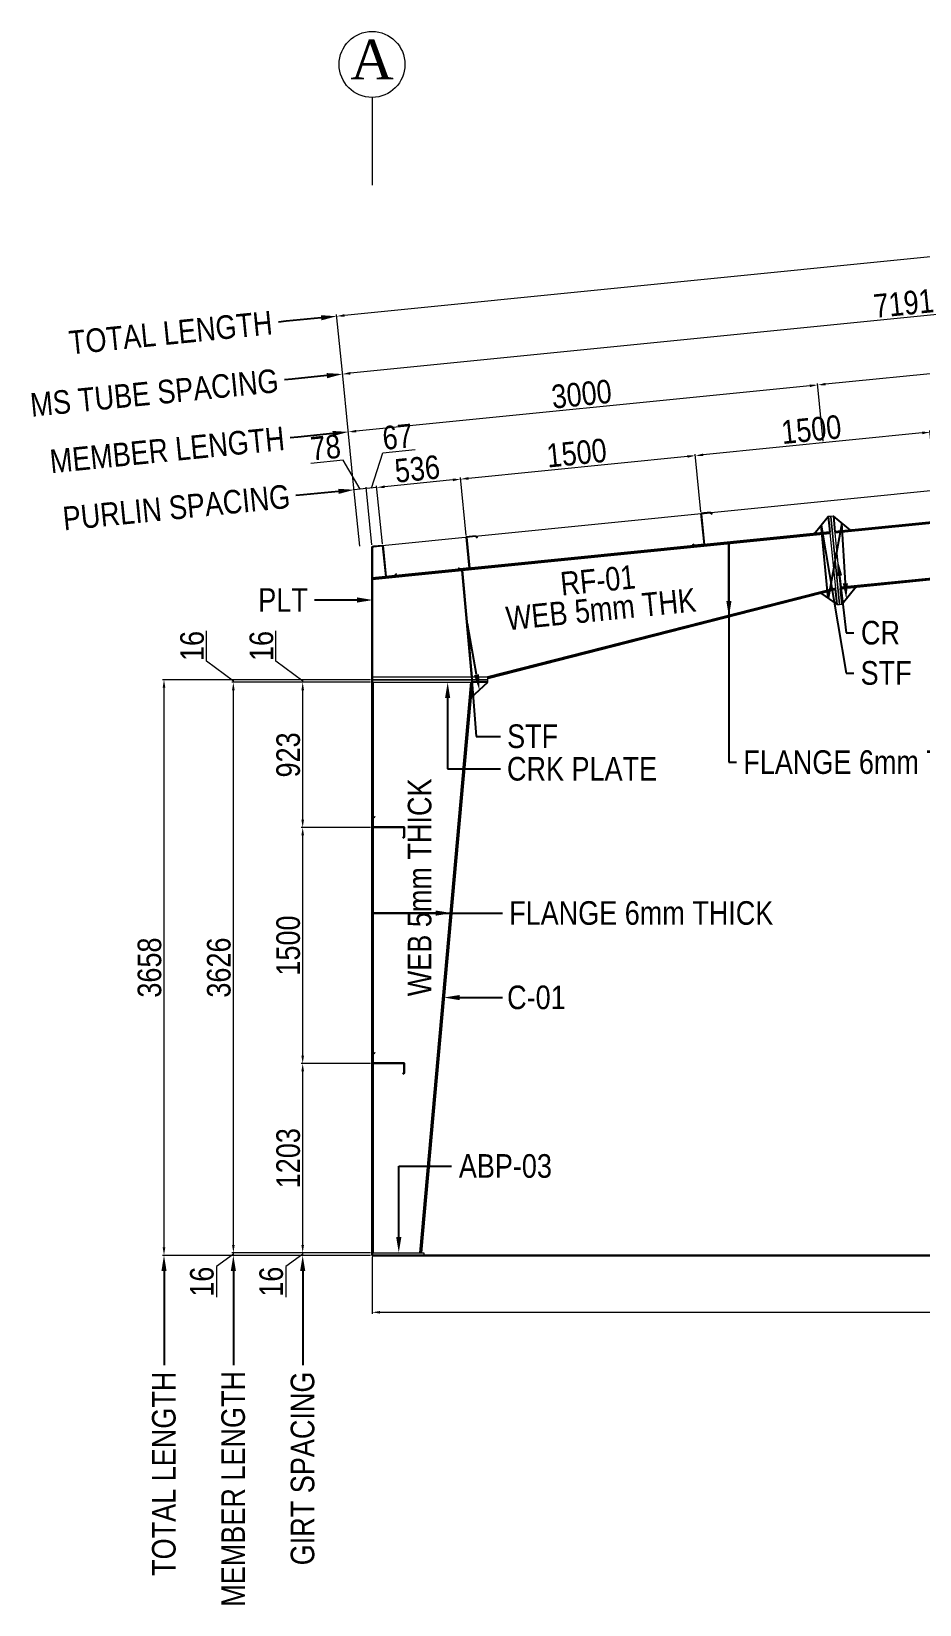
# Model space of a CAD drawing. Header units: millimetres. Extents: x 0 to 2669304, y -3314102 to 0.
# Drawn here: x 2306153 to 2311801, y -3163665 to -3153667 of the extents above; entities that cross this region are included whole.
import ezdxf
from ezdxf import colors
from ezdxf.entities.mleader import LeaderData, LeaderLine
from ezdxf.math import Vec2, Vec3

# ---------------------------------------------------------------- set-up
doc = ezdxf.new("R2010")
doc.units = ezdxf.units.MM
doc.header["$LTSCALE"] = 0.4
doc.header["$MEASUREMENT"] = 0
doc.header["$PDMODE"] = 34
doc.linetypes.add('CENTER', pattern=[2, 1.25, -0.25, 0.25, -0.25])
for name, color, linetype, lineweight in [('Base Plate', 114, 'Continuous', 20), ('CR Plate', 41, 'Continuous', 20), ('CRK Plate', 54, 'Continuous', 20), ('Dim1', 147, 'Continuous', 20), ('Grid', 202, 'CENTER', 18), ('Outer Line', 1, 'Continuous', 30), ('PLT', 34, 'Continuous', 15), ('Roof Sheet1', 253, 'Continuous', 0), ('Steel', 1, 'Continuous', 30)]:
    doc.layers.add(name, color=color, linetype=linetype, lineweight=lineweight)
for name, color, linetype in [('Purlan', 46, 'Continuous'), ('stifners', 94, 'Continuous'), ('Thin', 6, 'Continuous')]:
    doc.layers.add(name, color=color, linetype=linetype)
doc.styles.add('style2', font='ARIALN.TTF')
doc.dimstyles.new('H.M.A', dxfattribs={"dimtxt": 37.0005, "dimasz": 20, "dimexe": 8, "dimexo": 10, "dimgap": 5, "dimtad": 3, "dimdec": 0, "dimrnd": 1, "dimzin": 0, "dimdsep": 46, "dimtxsty": 'style2', "dimcen": 0.09, "dimclrd": 152, "dimclre": 152, "dimclrt": 1, "dimadec": 0, "dimazin": 0, "dimtfac": 1, "dimtdec": 0, "dimtix": 1, "dimtmove": 1, "dimatfit": 3, "dimfxl": 0, "dimtolj": 1, "dimtzin": 0, "dimlwd": 5, "dimlwe": 5, "dimarcsym": 0})

# ---------------------------------------------------------------- blocks, each defined once
blk = doc.blocks.new('A$C252068E4')
at = {"layer": 'Purlan'}
h = blk.add_hatch(color=256, dxfattribs=at)
h.dxf.hatch_style = 1
h.paths.add_polyline_path([(69.9, 200), (9.9, 200), (0, 190.1), (1.1, 189), (10.5, 198.5), (68.4, 198.5), (68.4, 0), (128.4, 0), (138.3, 9.9), (137.2, 11), (127.8, 1.5), (69.9, 1.5)])
for p, q in [((9.9, 200), (0, 190.1)), ((9.9, 200), (69.9, 200)), ((69.9, 200), (69.9, 1.5)), ((1.1, 189), (0, 190.1)), ((10.5, 198.5), (1.1, 189)), ((10.5, 198.5), (68.4, 198.5)), ((68.4, 198.5), (68.4, 0)), ((69.9, 1.5), (127.8, 1.5)), ((127.8, 1.5), (137.2, 11)), ((128.4, 0), (138.3, 9.9)), ((138.3, 9.9), (137.2, 11)), ((68.4, 0), (128.4, 0))]:
    blk.add_line(p, q, dxfattribs=at)
blk = doc.blocks.new('*D580')
at = {"layer": 'Defpoints', "color": 0}
for p in [(2310374.8, -3156362.8), (2311904.1, -3156581.3), (2310411.5, -3156730.6)]:
    blk.add_point(p, dxfattribs=at)
at = {"layer": 'Dim1', "color": 152, "lineweight": 5}
for p, q in [((2311817.6, -3156218.5), (2310424.5, -3156357.8)), ((2311903.1, -3156571.3), (2311866.3, -3156203.6)), ((2310410.6, -3156720.6), (2310373.8, -3156352.9))]:
    blk.add_line(p, q, dxfattribs=at)
at = {"layer": 'Dim1', "color": 152}
for points in [[(2311816.8, -3156210.2), (2311818.4, -3156226.8), (2311867.3, -3156213.6)], [(2310423.7, -3156349.5), (2310425.4, -3156366.1), (2310374.8, -3156362.8)]]:
    blk.add_solid(points, dxfattribs=at)
at = {"layer": 'Dim1', "color": 1, "insert": (2311111.9, -3156197.1), "char_height": 150, "attachment_point": 5, "rotation": 5.71037, "style": 'style2'}
blk.add_mtext('\\A1;1500', dxfattribs=at)
blk = doc.blocks.new('*D581')
at = {"layer": 'Defpoints', "color": 0}
for p in [(2308882.2, -3156512.1), (2310411.5, -3156730.6), (2308919, -3156879.8)]:
    blk.add_point(p, dxfattribs=at)
at = {"layer": 'Dim1', "color": 152, "lineweight": 5}
for p, q in [((2310325, -3156367.8), (2308932, -3156507.1)), ((2310410.6, -3156720.6), (2310373.8, -3156352.9)), ((2308918, -3156869.9), (2308881.2, -3156502.1))]:
    blk.add_line(p, q, dxfattribs=at)
at = {"layer": 'Dim1', "color": 152}
for points in [[(2310324.2, -3156359.5), (2310325.9, -3156376.1), (2310374.8, -3156362.8)], [(2308931.1, -3156498.8), (2308932.8, -3156515.4), (2308882.2, -3156512.1)]]:
    blk.add_solid(points, dxfattribs=at)
at = {"layer": 'Dim1', "color": 1, "insert": (2309619.4, -3156346.3), "char_height": 150, "attachment_point": 5, "rotation": 5.71037, "style": 'style2'}
blk.add_mtext('\\A1;1500', dxfattribs=at)
blk = doc.blocks.new('*D582')
at = {"layer": 'Defpoints', "color": 0}
for p in [(2308349, -3156565.4), (2308385.8, -3156933.1), (2308919, -3156879.8)]:
    blk.add_point(p, dxfattribs=at)
at = {"layer": 'Dim1', "color": 152, "lineweight": 5}
for p, q in [((2308384.8, -3156923.2), (2308348, -3156555.4)), ((2308832.5, -3156517), (2308398.7, -3156560.4)), ((2308918, -3156869.9), (2308881.2, -3156502.1))]:
    blk.add_line(p, q, dxfattribs=at)
at = {"layer": 'Dim1', "color": 152}
for points in [[(2308397.9, -3156552.1), (2308399.6, -3156568.7), (2308349, -3156565.4)], [(2308831.6, -3156508.7), (2308833.3, -3156525.3), (2308882.2, -3156512.1)]]:
    blk.add_solid(points, dxfattribs=at)
at = {"layer": 'Dim1', "color": 1, "insert": (2308606.5, -3156447.6), "char_height": 150, "attachment_point": 5, "rotation": 5.71037, "style": 'style2'}
blk.add_mtext('\\A1;536', dxfattribs=at)
blk = doc.blocks.new('*D583')
at = {"layer": 'Defpoints', "color": 0}
for p in [(2308281.9, -3156572.1), (2308318.7, -3156939.8), (2308385.8, -3156933.1)]:
    blk.add_point(p, dxfattribs=at)
at = {"layer": 'Dim1', "color": 152, "lineweight": 5}
for p, q in [((2308315.4, -3156568.7), (2308387, -3156345.1)), ((2308387, -3156345.1), (2308592.8, -3156324.5)), ((2308317.7, -3156929.9), (2308280.9, -3156562.1)), ((2308349, -3156565.4), (2308281.9, -3156572.1)), ((2308349, -3156565.4), (2308281.9, -3156572.1)), ((2308384.8, -3156923.2), (2308348, -3156555.4))]:
    blk.add_line(p, q, dxfattribs=at)
at = {"layer": 'Dim1', "color": 1, "insert": (2308480.8, -3156243.7), "char_height": 150, "attachment_point": 5, "rotation": 5.71037, "style": 'style2'}
blk.add_mtext('\\A1;67', dxfattribs=at)
blk = doc.blocks.new('*D584')
at = {"layer": 'Defpoints', "color": 0}
for p in [(2308204.5, -3156579.8), (2308241.3, -3156947.6), (2308318.7, -3156939.8)]:
    blk.add_point(p, dxfattribs=at)
at = {"layer": 'Dim1', "color": 152, "lineweight": 5}
for p, q in [((2308134.4, -3156392.3), (2307929.9, -3156412.8)), ((2308243.2, -3156576), (2308134.4, -3156392.3)), ((2308317.7, -3156929.9), (2308280.9, -3156562.1)), ((2308240.3, -3156937.6), (2308203.5, -3156569.9)), ((2308281.9, -3156572.1), (2308204.5, -3156579.8)), ((2308281.9, -3156572.1), (2308204.5, -3156579.8))]:
    blk.add_line(p, q, dxfattribs=at)
at = {"layer": 'Dim1', "color": 1, "insert": (2308023.1, -3156311.4), "char_height": 150, "attachment_point": 5, "rotation": 5.71037, "style": 'style2'}
blk.add_mtext('\\A1;78', dxfattribs=at)
blk = doc.blocks.new('*D585')
at = {"layer": 'Defpoints', "color": 0}
for p in [(2316643.5, -3155736), (2311152.9, -3155913.6), (2311189.6, -3156281.3)]:
    blk.add_point(p, dxfattribs=at)
at = {"layer": 'Dim1', "color": 152, "lineweight": 5}
for p, q in [((2316642.5, -3155726), (2316605.7, -3155358.3)), ((2316557, -3155373.2), (2311202.6, -3155908.6)), ((2311188.6, -3156271.4), (2311151.9, -3155903.6))]:
    blk.add_line(p, q, dxfattribs=at)
at = {"layer": 'Dim1', "color": 152}
for points in [[(2316556.2, -3155364.9), (2316557.8, -3155381.5), (2316606.7, -3155368.2)], [(2311201.8, -3155900.3), (2311203.5, -3155916.9), (2311152.9, -3155913.6)]]:
    blk.add_solid(points, dxfattribs=at)
at = {"layer": 'Dim1', "color": 1, "insert": (2313870.7, -3155549.8), "char_height": 150, "attachment_point": 5, "rotation": 5.71037, "style": 'style2'}
blk.add_mtext('\\A1;5481', dxfattribs=at)
blk = doc.blocks.new('*D586')
at = {"layer": 'Defpoints', "color": 0}
for p in [(2308167.8, -3156212.1), (2311189.6, -3156281.3), (2308204.5, -3156579.8)]:
    blk.add_point(p, dxfattribs=at)
at = {"layer": 'Dim1', "color": 152, "lineweight": 5}
for p, q in [((2311103.1, -3155918.6), (2308217.5, -3156207.1)), ((2311188.6, -3156271.4), (2311151.9, -3155903.6)), ((2308203.5, -3156569.9), (2308166.8, -3156202.1))]:
    blk.add_line(p, q, dxfattribs=at)
at = {"layer": 'Dim1', "color": 152}
for points in [[(2311102.3, -3155910.3), (2311103.9, -3155926.9), (2311152.9, -3155913.6)], [(2308216.7, -3156198.8), (2308218.3, -3156215.4), (2308167.8, -3156212.1)]]:
    blk.add_solid(points, dxfattribs=at)
at = {"layer": 'Dim1', "color": 1, "insert": (2309651.2, -3155971.7), "char_height": 150, "attachment_point": 5, "rotation": 5.71037, "style": 'style2'}
blk.add_mtext('\\A1;3000', dxfattribs=at)
blk = doc.blocks.new('*D588')
at = {"layer": 'Defpoints', "color": 0}
for p in [(2308318.7, -3161445.4), (2325082.7, -3161445.4), (2325082.7, -3161807.4)]:
    blk.add_point(p, dxfattribs=at)
at = {"layer": 'Dim1', "color": 152, "lineweight": 5}
for p, q in [((2308318.7, -3161455.4), (2308318.7, -3161817.4)), ((2325082.7, -3161455.4), (2325082.7, -3161817.4)), ((2308368.7, -3161807.4), (2325032.7, -3161807.4))]:
    blk.add_line(p, q, dxfattribs=at)
at = {"layer": 'Dim1', "color": 152}
for points in [[(2308368.7, -3161799.1), (2308368.7, -3161815.7), (2308318.7, -3161807.4)], [(2325032.7, -3161799.1), (2325032.7, -3161815.7), (2325082.7, -3161807.4)]]:
    blk.add_solid(points, dxfattribs=at)
at = {"layer": 'Dim1', "color": 1, "insert": (2316700.7, -3161714.8), "char_height": 150, "attachment_point": 5, "style": 'style2'}
blk.add_mtext('\\A1;WIDTH : 16764 O/O OF STEEL LINE', dxfattribs=at)
blk = doc.blocks.new('*D589')
at = {"layer": 'Defpoints', "color": 0}
for p in [(2307877.6, -3161429.4), (2308318.7, -3161429.4), (2308318.7, -3161445.4)]:
    blk.add_point(p, dxfattribs=at)
at = {"layer": 'Dim1', "color": 152, "lineweight": 5}
for p, q in [((2307877.6, -3161437.4), (2307769.8, -3161515.8)), ((2308308.7, -3161429.4), (2307867.6, -3161429.4)), ((2308308.7, -3161445.4), (2307867.6, -3161445.4)), ((2307877.6, -3161445.4), (2307877.6, -3161429.4)), ((2307877.6, -3161445.4), (2307877.6, -3161429.4)), ((2307769.8, -3161515.8), (2307769.8, -3161710.3))]:
    blk.add_line(p, q, dxfattribs=at)
at = {"layer": 'Dim1', "color": 1, "insert": (2307678.2, -3161613), "char_height": 150, "attachment_point": 5, "rotation": 90, "style": 'style2'}
blk.add_mtext('\\A1;16', dxfattribs=at)
blk = doc.blocks.new('*D590')
at = {"layer": 'Defpoints', "color": 0}
for p in [(2307877.6, -3160226.4), (2308318.7, -3160226.4), (2308318.7, -3161429.4)]:
    blk.add_point(p, dxfattribs=at)
at = {"layer": 'Dim1', "color": 152, "lineweight": 5}
for p, q in [((2308308.7, -3160226.4), (2307867.6, -3160226.4)), ((2307877.6, -3161379.4), (2307877.6, -3160276.4)), ((2308308.7, -3161429.4), (2307867.6, -3161429.4))]:
    blk.add_line(p, q, dxfattribs=at)
at = {"layer": 'Dim1', "color": 152}
for points in [[(2307869.3, -3160276.4), (2307886, -3160276.4), (2307877.6, -3160226.4)], [(2307869.3, -3161379.4), (2307886, -3161379.4), (2307877.6, -3161429.4)]]:
    blk.add_solid(points, dxfattribs=at)
at = {"layer": 'Dim1', "color": 1, "insert": (2307786.1, -3160827.9), "char_height": 150, "attachment_point": 5, "rotation": 90, "style": 'style2'}
blk.add_mtext('\\A1;1203', dxfattribs=at)
blk = doc.blocks.new('*D591')
at = {"layer": 'Defpoints', "color": 0}
for p in [(2307877.6, -3158726.4), (2308318.7, -3158726.4), (2308318.7, -3160226.4)]:
    blk.add_point(p, dxfattribs=at)
at = {"layer": 'Dim1', "color": 152, "lineweight": 5}
for p, q in [((2308308.7, -3158726.4), (2307867.6, -3158726.4)), ((2307877.6, -3160176.4), (2307877.6, -3158776.4)), ((2308308.7, -3160226.4), (2307867.6, -3160226.4))]:
    blk.add_line(p, q, dxfattribs=at)
at = {"layer": 'Dim1', "color": 152}
for points in [[(2307869.3, -3158776.4), (2307886, -3158776.4), (2307877.6, -3158726.4)], [(2307869.3, -3160176.4), (2307886, -3160176.4), (2307877.6, -3160226.4)]]:
    blk.add_solid(points, dxfattribs=at)
at = {"layer": 'Dim1', "color": 1, "insert": (2307786.1, -3159476.4), "char_height": 150, "attachment_point": 5, "rotation": 90, "style": 'style2'}
blk.add_mtext('\\A1;1500', dxfattribs=at)
blk = doc.blocks.new('*D592')
at = {"layer": 'Defpoints', "color": 0}
for p in [(2307877.6, -3157803.4), (2308318.7, -3157803.4), (2308318.7, -3158726.4)]:
    blk.add_point(p, dxfattribs=at)
at = {"layer": 'Dim1', "color": 152, "lineweight": 5}
for p, q in [((2308308.7, -3157803.4), (2307867.6, -3157803.4)), ((2307877.6, -3158676.4), (2307877.6, -3157853.4)), ((2308308.7, -3158726.4), (2307867.6, -3158726.4))]:
    blk.add_line(p, q, dxfattribs=at)
at = {"layer": 'Dim1', "color": 152}
for points in [[(2307869.3, -3157853.4), (2307886, -3157853.4), (2307877.6, -3157803.4)], [(2307869.3, -3158676.4), (2307886, -3158676.4), (2307877.6, -3158726.4)]]:
    blk.add_solid(points, dxfattribs=at)
at = {"layer": 'Dim1', "color": 1, "insert": (2307786.1, -3158264.9), "char_height": 150, "attachment_point": 5, "rotation": 90, "style": 'style2'}
blk.add_mtext('\\A1;923', dxfattribs=at)
blk = doc.blocks.new('*D593')
at = {"layer": 'Defpoints', "color": 0}
for p in [(2307877.6, -3157787.4), (2308318.7, -3157787.4), (2308318.7, -3157803.4)]:
    blk.add_point(p, dxfattribs=at)
at = {"layer": 'Dim1', "color": 152, "lineweight": 5}
for p, q in [((2307707.5, -3157669.7), (2307707.5, -3157475.2)), ((2307877.6, -3157795.4), (2307707.5, -3157669.7)), ((2308308.7, -3157787.4), (2307867.6, -3157787.4)), ((2308308.7, -3157803.4), (2307867.6, -3157803.4)), ((2307877.6, -3157803.4), (2307877.6, -3157787.4)), ((2307877.6, -3157803.4), (2307877.6, -3157787.4))]:
    blk.add_line(p, q, dxfattribs=at)
at = {"layer": 'Dim1', "color": 1, "insert": (2307615.9, -3157572.4), "char_height": 150, "attachment_point": 5, "rotation": 90, "style": 'style2'}
blk.add_mtext('\\A1;16', dxfattribs=at)
blk = doc.blocks.new('*D594')
at = {"layer": 'Defpoints', "color": 0}
for p in [(2307436.6, -3157803.4), (2307877.6, -3157803.4), (2307877.6, -3161429.4)]:
    blk.add_point(p, dxfattribs=at)
at = {"layer": 'Dim1', "color": 152, "lineweight": 5}
for p, q in [((2307867.6, -3157803.4), (2307426.6, -3157803.4)), ((2307436.6, -3161379.4), (2307436.6, -3157853.4)), ((2307867.6, -3161429.4), (2307426.6, -3161429.4))]:
    blk.add_line(p, q, dxfattribs=at)
at = {"layer": 'Dim1', "color": 152}
for points in [[(2307428.3, -3157853.4), (2307444.9, -3157853.4), (2307436.6, -3157803.4)], [(2307428.3, -3161379.4), (2307444.9, -3161379.4), (2307436.6, -3161429.4)]]:
    blk.add_solid(points, dxfattribs=at)
at = {"layer": 'Dim1', "color": 1, "insert": (2307345, -3159616.4), "char_height": 150, "attachment_point": 5, "rotation": 90, "style": 'style2'}
blk.add_mtext('\\A1;3626', dxfattribs=at)
blk = doc.blocks.new('*D595')
at = {"layer": 'Defpoints', "color": 0}
for p in [(2307436.6, -3161429.4), (2307877.6, -3161429.4), (2307877.6, -3161445.4)]:
    blk.add_point(p, dxfattribs=at)
at = {"layer": 'Dim1', "color": 152, "lineweight": 5}
for p, q in [((2307436.6, -3161437.4), (2307328.7, -3161515.8)), ((2307867.6, -3161429.4), (2307426.6, -3161429.4)), ((2307867.6, -3161445.4), (2307426.6, -3161445.4)), ((2307436.6, -3161445.4), (2307436.6, -3161429.4)), ((2307436.6, -3161445.4), (2307436.6, -3161429.4)), ((2307328.7, -3161515.8), (2307328.7, -3161710.3))]:
    blk.add_line(p, q, dxfattribs=at)
at = {"layer": 'Dim1', "color": 1, "insert": (2307237.1, -3161613), "char_height": 150, "attachment_point": 5, "rotation": 90, "style": 'style2'}
blk.add_mtext('\\A1;16', dxfattribs=at)
blk = doc.blocks.new('*D596')
at = {"layer": 'Defpoints', "color": 0}
for p in [(2307436.6, -3157787.4), (2307877.6, -3157787.4), (2307877.6, -3157803.4)]:
    blk.add_point(p, dxfattribs=at)
at = {"layer": 'Dim1', "color": 152, "lineweight": 5}
for p, q in [((2307266.4, -3157669.7), (2307266.4, -3157475.2)), ((2307436.6, -3157795.4), (2307266.4, -3157669.7)), ((2307867.6, -3157787.4), (2307426.6, -3157787.4)), ((2307867.6, -3157803.4), (2307426.6, -3157803.4)), ((2307436.6, -3157803.4), (2307436.6, -3157787.4)), ((2307436.6, -3157803.4), (2307436.6, -3157787.4))]:
    blk.add_line(p, q, dxfattribs=at)
at = {"layer": 'Dim1', "color": 1, "insert": (2307174.9, -3157572.4), "char_height": 150, "attachment_point": 5, "rotation": 90, "style": 'style2'}
blk.add_mtext('\\A1;16', dxfattribs=at)
blk = doc.blocks.new('*D597')
at = {"layer": 'Defpoints', "color": 0}
for p in [(2306995.6, -3157787.4), (2307436.6, -3157787.4), (2307436.6, -3161445.4)]:
    blk.add_point(p, dxfattribs=at)
at = {"layer": 'Dim1', "color": 152, "lineweight": 5}
for p, q in [((2307426.6, -3157787.4), (2306985.6, -3157787.4)), ((2306995.6, -3161395.4), (2306995.6, -3157837.4)), ((2307426.6, -3161445.4), (2306985.6, -3161445.4))]:
    blk.add_line(p, q, dxfattribs=at)
at = {"layer": 'Dim1', "color": 152}
for points in [[(2306987.2, -3157837.4), (2307003.9, -3157837.4), (2306995.6, -3157787.4)], [(2306987.2, -3161395.4), (2307003.9, -3161395.4), (2306995.6, -3161445.4)]]:
    blk.add_solid(points, dxfattribs=at)
at = {"layer": 'Dim1', "color": 1, "insert": (2306904, -3159616.4), "char_height": 150, "attachment_point": 5, "rotation": 90, "style": 'style2'}
blk.add_mtext('\\A1;3658', dxfattribs=at)
blk = doc.blocks.new('*D614')
at = {"layer": 'Defpoints', "color": 0}
for p in [(2316570, -3155000.5), (2308094.2, -3155476.7), (2308131, -3155844.4)]:
    blk.add_point(p, dxfattribs=at)
at = {"layer": 'Dim1', "color": 152, "lineweight": 5}
for p, q in [((2316483.4, -3154637.8), (2308144, -3155471.7)), ((2316569, -3154990.6), (2316532.2, -3154622.8)), ((2308130, -3155834.5), (2308093.2, -3155466.7))]:
    blk.add_line(p, q, dxfattribs=at)
at = {"layer": 'Dim1', "color": 152}
for points in [[(2316482.6, -3154629.5), (2316484.3, -3154646.1), (2316533.2, -3154632.8)], [(2308143.1, -3155463.4), (2308144.8, -3155480), (2308094.2, -3155476.7)]]:
    blk.add_solid(points, dxfattribs=at)
at = {"layer": 'Dim1', "color": 1, "insert": (2312304.6, -3154963.6), "char_height": 150, "attachment_point": 5, "rotation": 5.71037, "style": 'style2'}
blk.add_mtext('\\A1;8481', dxfattribs=at)
blk = doc.blocks.new('*D899')
at = {"layer": 'Defpoints', "color": 0}
for p in [(2315323, -3155496.6), (2308131, -3155844.4), (2308167.8, -3156212.1)]:
    blk.add_point(p, dxfattribs=at)
at = {"layer": 'Dim1', "color": 152, "lineweight": 5}
for p, q in [((2315236.4, -3155133.9), (2308180.7, -3155839.4)), ((2315322, -3155486.7), (2315285.2, -3155118.9)), ((2308166.8, -3156202.1), (2308130, -3155834.4))]:
    blk.add_line(p, q, dxfattribs=at)
at = {"layer": 'Dim1', "color": 152}
for points in [[(2315235.6, -3155125.6), (2315237.3, -3155142.1), (2315286.2, -3155128.9)], [(2308179.9, -3155831.1), (2308181.6, -3155847.7), (2308131, -3155844.4)]]:
    blk.add_solid(points, dxfattribs=at)
at = {"layer": 'Dim1', "color": 1, "insert": (2311699.5, -3155395.5), "char_height": 150, "attachment_point": 5, "rotation": 5.71037, "style": 'style2'}
blk.add_mtext('\\A1;7191', dxfattribs=at)

msp = doc.modelspace()

# ---------------------------------------------------------------- linework, layer by layer
at = {"layer": 'Base Plate'}
msp.add_lwpolyline([(2308318.6817, -3161429.367), (2308648.6817, -3161429.367), (2308648.6817, -3161445.367), (2308318.6817, -3161445.367)], close=True, dxfattribs=at)
at = {"layer": 'CR Plate'}
msp.add_line((2311282.3354, -3157208.2772), (2311246.8126, -3156853.0489), dxfattribs=at)
for points in [[(2311236.3647, -3156748.57), (2311220.4441, -3156750.1621), (2311276.3652, -3157309.373), (2311292.2858, -3157307.7809)], [(2311252.2853, -3156746.9779), (2311236.3647, -3156748.57), (2311292.2858, -3157307.7809), (2311308.2064, -3157306.1888)]]:
    msp.add_lwpolyline(points, close=True, dxfattribs=at)
at = {"layer": 'CRK Plate'}
for points in [[(2309055.6817, -3157771.367), (2308318.6817, -3157771.367), (2308318.6817, -3157787.367), (2309055.6817, -3157787.367)], [(2309055.6817, -3157787.367), (2308318.6817, -3157787.367), (2308318.6817, -3157803.367), (2309055.6817, -3157803.367)]]:
    msp.add_lwpolyline(points, close=True, dxfattribs=at)
at = {"layer": 'Grid', "color": 202, "linetype": 'ByBlock'}
msp.add_line((2308318.6817, -3154085.4592), (2308318.6817, -3154644.5503), dxfattribs=at)
msp.add_circle((2308318.6817, -3153876.1046), 209.3546, dxfattribs=at)
at = {"layer": 'Outer Line'}
for p, q in [((2311262.2357, -3156846.4817), (2316684.6817, -3156304.2371)), ((2311262.7332, -3156851.4568), (2316684.6817, -3156309.262)), ((2311297.7585, -3157201.7099), (2316684.6817, -3156663.0176)), ((2311298.256, -3157206.6851), (2316684.6817, -3156668.0426)), ((2308318.6817, -3157140.8371), (2311230.3945, -3156849.6658)), ((2308318.6817, -3157146.867), (2311230.9915, -3156855.636)), ((2308318.6817, -3161445.367), (2308318.6817, -3156939.8395)), ((2309055.6817, -3157771.367), (2311266.0594, -3157206.3151)), ((2309055.6817, -3157777.3969), (2311266.6564, -3157212.2847)), ((2308324.6817, -3161429.367), (2308324.6817, -3157803.367)), ((2308624.6817, -3161429.367), (2308949.6817, -3157803.367)), ((2308630.6817, -3161429.367), (2308955.6817, -3157803.367)), ((2308318.6817, -3161445.367), (2325082.6817, -3161445.367))]:
    msp.add_line(p, q, dxfattribs=at)
at = {"layer": 'PLT'}
msp.add_lwpolyline([(2308323.6817, -3157146.367), (2308318.6817, -3157146.867), (2308318.6817, -3157771.367), (2308323.6817, -3157771.367)], close=True, dxfattribs=at)
at = {"layer": 'Roof Sheet1'}
msp.add_line((2308318.6817, -3156939.8395), (2316700.6817, -3156101.6395), dxfattribs=at)
at = {"layer": 'stifners'}
for points in [[(2311230.3945, -3156849.6658), (2311130.8908, -3156859.6161), (2311220.4441, -3156750.1621)], [(2311262.2357, -3156846.4817), (2311361.7394, -3156836.5313), (2311252.2853, -3156746.9779)], [(2308894.7246, -3157091.2727), (2308889.7491, -3157091.7702), (2308950.6617, -3157771.367), (2308955.6817, -3157771.367)], [(2311276.3652, -3157309.373), (2311266.6564, -3157212.2847), (2311172.1229, -3157236.4469)], [(2311298.256, -3157206.6851), (2311397.7597, -3157196.7347), (2311308.2064, -3157306.1888)], [(2309055.6817, -3157803.367), (2308955.6817, -3157803.367), (2308946.7545, -3157902.9677)]]:
    msp.add_lwpolyline(points, close=True, dxfattribs=at)

# ---------------------------------------------------------------- block references
at = {"layer": 'Steel', "xscale": -1}
for p, rotation in [((2310499.513, -3156922.7525), 5.710566831531469), ((2309006.9572, -3157072.0081), 5.710566831531469), ((2308324.6821, -3158794.7697), 270.0000000000479), ((2308324.6821, -3160294.7697), 270.0000000000479)]:
    msp.add_blockref('A$C252068E4', p, dxfattribs=dict(at, rotation=rotation))
at = {"layer": 'Steel', "rotation": 5.710566831387709}
msp.add_blockref('A$C252068E4', (2308337.5941, -3157138.9443), dxfattribs=at)

# ---------------------------------------------------------------- texts
at = {"layer": 'Thin', "color": 7, "lineweight": 5, "insert": (2308318.3231, -3153719.4815), "char_height": 252, "attachment_point": 2, "style": 'style2'}
msp.add_mtext('{\\fTimes New Roman|b0|i0|c0|p18;A}', dxfattribs=at)
at = {"layer": 'Thin', "color": 7, "lineweight": 5, "char_height": 150, "attachment_point": 2, "rotation": 5.71059314, "style": 'style2'}
for s, insert, width in [('RF-01', (2309747.2094, -3157080.0024), 450.196957), ('WEB 5mm THK', (2309766.8402, -3157263.5445), 1420.368378)]:
    msp.add_mtext(s, dxfattribs=dict(at, insert=insert, width=width))
at = {"layer": 'Thin', "color": 7, "lineweight": 5, "insert": (2308545.9964, -3159106.6443), "char_height": 150, "attachment_point": 2, "rotation": 90, "style": 'style2'}
msp.add_mtext('WEB 5mm THICK', dxfattribs=at)

# ---------------------------------------------------------------- dimensions: what is measured, and where the dimension line sits
at = {"layer": 'Dim1'}
for base, p1, p2, angle, picture, middle in [((2308094.2131, -3155476.6526), (2316569.9691, -3155000.5073), (2308130.987, -3155844.4055), 5.7103738, '*D614', (2312304.593, -3154963.5882)), ((2308130.9855, -3155844.3761), (2315322.9725, -3155496.6058), (2308167.7565, -3156212.0999), 5.7103738, '*D899', (2311699.4807, -3155395.4977)), ((2311152.8691, -3155913.6001), (2316643.5127, -3155735.9576), (2311189.6401, -3156281.3237), 5.7103738, '*D585', (2313870.6927, -3155549.7855)), ((2308167.7564, -3156212.0998), (2311189.6401, -3156281.3237), (2308204.5274, -3156579.8235), 5.7103738, '*D586', (2309651.2, -3155971.7185)), ((2310374.776, -3156362.807), (2311904.1048, -3156581.2961), (2310411.5492, -3156730.5528), 5.7103738, '*D580', (2311111.9414, -3156197.0506)), ((2308882.2197, -3156512.0569), (2310411.5492, -3156730.5528), (2308918.9933, -3156879.8072), 5.7103738, '*D581', (2309619.385, -3156346.3005)), ((2308348.9828, -3156565.3785), (2308918.9933, -3156879.8072), (2308385.7567, -3156933.1309), 5.7103738, '*D582', (2308606.4884, -3156447.5862)), ((2306995.5761, -3157787.367), (2307436.6113, -3161445.367), (2307436.6113, -3157787.367), 90, '*D597', (2306903.9902, -3159616.367)), ((2307436.6113, -3157803.367), (2307877.6465, -3161429.367), (2307877.6465, -3157803.367), 90, '*D594', (2307345.0254, -3159616.367)), ((2307877.6465, -3157803.367), (2308318.6817, -3158726.367), (2308318.6817, -3157803.367), 90, '*D592', (2307786.0606, -3158264.867)), ((2307877.6465, -3158726.367), (2308318.6817, -3160226.367), (2308318.6817, -3158726.367), 90, '*D591', (2307786.0606, -3159476.367)), ((2307877.6465, -3160226.367), (2308318.6817, -3161429.367), (2308318.6817, -3160226.367), 90, '*D590', (2307786.0606, -3160827.867))]:
    dim = msp.add_linear_dim(base=base, p1=p1, p2=p2, angle=angle, dimstyle='H.M.A', override={"dimtxt": 150, "dimasz": 50, "dimexe": 10, "dimgap": 15}, dxfattribs=at)
    dim.commit()
    dim.dimension.update_dxf_attribs({"geometry": picture, "text_midpoint": middle})
for base, p1, p2, angle, picture, middle in [((2308281.9078, -3156572.0857), (2308385.7567, -3156933.1309), (2308318.6817, -3156939.8395), 5.7103738, '*D583', (2308401.9101, -3156343.5812)), ((2308204.5288, -3156579.8233), (2308318.6817, -3156939.8395), (2308241.3028, -3156947.5774), 5.7103738, '*D584', (2308119.4723, -3156393.8226)), ((2307436.6113, -3157787.367), (2307877.6465, -3157803.367), (2307877.6465, -3157787.367), 90, '*D596', (2307266.4398, -3157654.6907)), ((2307877.6465, -3157787.367), (2308318.6817, -3157803.367), (2308318.6817, -3157787.367), 90, '*D593', (2307707.4751, -3157654.6907)), ((2307436.6113, -3161429.367), (2307877.6465, -3161445.367), (2307877.6465, -3161429.367), 90, '*D595', (2307328.7328, -3161530.7844)), ((2307877.6465, -3161429.367), (2308318.6817, -3161445.367), (2308318.6817, -3161429.367), 90, '*D589', (2307769.768, -3161530.7844))]:
    dim = msp.add_linear_dim(base=base, p1=p1, p2=p2, angle=angle, dimstyle='H.M.A', override={"dimtxt": 150, "dimasz": 50, "dimexe": 10, "dimgap": 15}, dxfattribs=at)
    dim.commit()
    dim.dimension.update_dxf_attribs({"geometry": picture, "text_midpoint": middle, "dimtype": 160})
dim = msp.add_linear_dim(base=(2325082.6817, -3161807.4019), p1=(2308318.6817, -3161445.367), p2=(2325082.6817, -3161445.367), text='WIDTH : <> O/O OF STEEL LINE', dimstyle='H.M.A', override={"dimtxt": 150, "dimasz": 50, "dimexe": 10, "dimgap": 15}, dxfattribs=at)
dim.commit()
dim.dimension.update_dxf_attribs({"geometry": '*D588', "text_midpoint": (2316700.6817, -3161714.7928)})

# ---------------------------------------------------------------- leaders
at = {"layer": 'Thin', "color": 7, "lineweight": 5}
ml = msp.add_multileader_mtext('Standard', dxfattribs=at)
ml.set_content('TOTAL LENGTH', color=7, style='style2')
ml.set_leader_properties(color=215)
ml.build(insert=Vec2(0, 0))
ml.multileader.update_dxf_attribs({"dogleg_length": 150, "arrow_head_size": 100})
ctx = ml.context
ctx.base_point, ctx.char_height, ctx.arrow_head_size, ctx.landing_gap_size, ctx.plane_origin, ctx.plane_x_axis, ctx.plane_y_axis = Vec3(2306351.3167, -3155650.9356), 150, 100, 50, Vec3(2391830.7191, -3139569.5356), Vec3(0.995037571, 0.09949991), Vec3(-0.09949991, 0.995037571)
ctx.text_align_type = 1
notes = []
notes.append((ctx, [(1, (1, 1, 0), (2307772.8693, -3155508.7859), (-0.995037571, -0.09949991), 48.7308, [(0, [(2308094.2146, -3155476.6526)], 0, [])])]))
ctx.mtext.insert, ctx.mtext.text_direction, ctx.mtext.rotation, ctx.mtext.alignment, ctx.mtext.flow_direction = Vec3(2307030.2587, -3155506.3846), Vec3(0.995037571, 0.09949991), 0.099664824, 2, 5
ml = msp.add_multileader_mtext('Standard', dxfattribs=at)
ml.set_content('MS TUBE SPACING', color=7, style='style2')
ml.set_leader_properties(color=215)
ml.build(insert=Vec2(0, 0))
ml.multileader.update_dxf_attribs({"dogleg_length": 150, "arrow_head_size": 100})
ctx = ml.context
ctx.base_point, ctx.char_height, ctx.arrow_head_size, ctx.landing_gap_size, ctx.plane_origin, ctx.plane_x_axis, ctx.plane_y_axis = Vec3(2306107.8006, -3156046.6869), 150, 100, 50, Vec3(2391867.49, -3139937.2592), Vec3(0.995037571, 0.09949991), Vec3(-0.09949991, 0.995037571)
ctx.text_align_type = 1
notes.append((ctx, [(1, (1, 1, 0), (2307809.6402, -3155876.5095), (-0.995037571, -0.09949991), 48.7308, [(0, [(2308130.9855, -3155844.3763)], 0, [])])]))
ctx.mtext.insert, ctx.mtext.text_direction, ctx.mtext.rotation, ctx.mtext.alignment, ctx.mtext.flow_direction = Vec3(2306926.8862, -3155888.1221), Vec3(0.995037571, 0.09949991), 0.099664824, 2, 5
ml = msp.add_multileader_mtext('Standard', dxfattribs=at)
ml.set_content('MEMBER LENGTH', color=7, style='style2')
ml.set_leader_properties(color=215)
ml.build(insert=Vec2(0, 0))
ml.multileader.update_dxf_attribs({"dogleg_length": 150, "arrow_head_size": 100})
ctx = ml.context
ctx.base_point, ctx.char_height, ctx.arrow_head_size, ctx.landing_gap_size, ctx.plane_origin, ctx.plane_x_axis, ctx.plane_y_axis = Vec3(2306234.0638, -3156405.4617), 150, 100, 50, Vec3(2391904.261, -3140304.9829), Vec3(0.995037571, 0.09949991), Vec3(-0.09949991, 0.995037571)
ctx.text_align_type = 1
notes.append((ctx, [(1, (1, 1, 0), (2307846.4112, -3156244.2332), (-0.995037571, -0.09949991), 48.7308, [(0, [(2308167.7565, -3156212.0999)], 0, [])])]))
ctx.mtext.insert, ctx.mtext.text_direction, ctx.mtext.rotation, ctx.mtext.alignment, ctx.mtext.flow_direction = Vec3(2307008.4033, -3156251.3714), Vec3(0.995037571, 0.09949991), 0.099664824, 2, 5
ml = msp.add_multileader_mtext('Standard', dxfattribs=at)
ml.set_content('PURLIN SPACING', color=7, style='style2')
ml.set_leader_properties(color=215)
ml.build(insert=Vec2(0, 0))
ml.multileader.update_dxf_attribs({"dogleg_length": 150, "arrow_head_size": 100})
ctx = ml.context
ctx.base_point, ctx.char_height, ctx.arrow_head_size, ctx.landing_gap_size, ctx.plane_origin, ctx.plane_x_axis, ctx.plane_y_axis = Vec3(2306314.8173, -3156768.7873), 150, 100, 50, Vec3(2391941.0319, -3140672.7066), Vec3(0.995037571, 0.09949991), Vec3(-0.09949991, 0.995037571)
ctx.text_align_type = 1
notes.append((ctx, [(1, (1, 1, 0), (2307883.1821, -3156611.9569), (-0.995037571, -0.09949991), 48.7308, [(0, [(2308204.5274, -3156579.8236)], 0, [])])]))
ctx.mtext.insert, ctx.mtext.text_direction, ctx.mtext.rotation, ctx.mtext.alignment, ctx.mtext.flow_direction = Vec3(2307067.1655, -3156616.896), Vec3(0.995037571, 0.09949991), 0.099664824, 2, 5
ml = msp.add_multileader_mtext('Standard', dxfattribs=at)
ml.set_content('STF', color=7, style='style2')
ml.set_leader_properties(color=215)
ml.build(insert=Vec2(0, 0))
ml.multileader.update_dxf_attribs({"dogleg_length": 150, "arrow_head_size": 100})
ctx = ml.context
ctx.base_point, ctx.char_height, ctx.arrow_head_size, ctx.landing_gap_size, ctx.plane_origin = Vec3(2311383.2778, -3157744.9181), 150, 100, 50, Vec3(2226303.5543, -3149740.5984)
ctx.text_align_type = 1
notes.append((ctx, [(1, (1, 1, 0), (2311334.547, -3157744.9181), (1, 0), 48.7308, [(3, [(2311334.547, -3157273.9948), (2311307.0124, -3156791.7546), (2311220.3091, -3157270.1571), (2311175.6674, -3156804.8891)], 0, [])])]))
ctx.mtext.insert, ctx.mtext.alignment, ctx.mtext.flow_direction = Vec3(2311587.8822, -3157668.6391), 2, 5
ml = msp.add_multileader_mtext('Standard', dxfattribs=at)
ml.set_content('FLANGE 6mm THICK', color=7, style='style2')
ml.set_leader_properties(color=215)
ml.build(insert=Vec2(0, 0))
ml.multileader.update_dxf_attribs({"dogleg_length": 150, "arrow_head_size": 100})
ctx = ml.context
ctx.base_point, ctx.char_height, ctx.arrow_head_size, ctx.landing_gap_size, ctx.plane_origin = Vec3(2310636.8771, -3158311.7613), 150, 100, 50, Vec3(2225557.1536, -3150116.356)
ctx.text_align_type = 1
notes.append((ctx, [(1, (1, 1, 0), (2310588.1462, -3158311.7613), (1, 0), 48.7308, [(1, [(2310588.1462, -3157385.7079), (2310588.1462, -3156919.9205)], 0, [])])]))
ctx.mtext.insert, ctx.mtext.alignment, ctx.mtext.flow_direction = Vec3(2311519.7045, -3158235.4823), 2, 5
ml = msp.add_multileader_mtext('Standard', dxfattribs=at)
ml.set_content('CR', color=7, style='style2')
ml.set_leader_properties(color=215)
ml.build(insert=Vec2(0, 0))
ml.multileader.update_dxf_attribs({"dogleg_length": 150, "arrow_head_size": 100})
ctx = ml.context
ctx.base_point, ctx.char_height, ctx.arrow_head_size, ctx.landing_gap_size, ctx.plane_origin = Vec3(2311383.2778, -3157489.0388), 150, 100, 50, Vec3(2226303.5543, -3149484.7191)
ctx.text_align_type = 1
notes.append((ctx, [(1, (1, 1, 0), (2311334.547, -3157489.0388), (1, 0), 48.7308, [(3, [(2311280.2459, -3157026.5834)], 0, [])])]))
ctx.mtext.insert, ctx.mtext.alignment, ctx.mtext.flow_direction = Vec3(2311552.0193, -3157412.7598), 2, 5
ml = msp.add_multileader_mtext('Standard', dxfattribs=at)
ml.set_content('PLT', color=7, style='style2')
ml.set_leader_properties(color=215)
ml.build(insert=Vec2(0, 0))
ml.multileader.update_dxf_attribs({"dogleg_length": 150, "arrow_head_size": 100})
ctx = ml.context
ctx.base_point, ctx.char_height, ctx.arrow_head_size, ctx.landing_gap_size, ctx.plane_origin = Vec3(2307553.2308, -3157280.3078), 150, 100, 50, Vec3(2393227.4065, -3149783.9033)
ctx.text_align_type = 1
notes.append((ctx, [(1, (1, 1, 0), (2308000.7339, -3157280.3078), (-1, 0), 48.7308, [(0, [(2308323.6817, -3157280.3078)], 0, [])])]))
ctx.mtext.insert, ctx.mtext.alignment, ctx.mtext.flow_direction = Vec3(2307752.6169, -3157205.3078), 2, 5
ml = msp.add_multileader_mtext('Standard', dxfattribs=at)
ml.set_content('STF', color=7, style='style2')
ml.set_leader_properties(color=215)
ml.build(insert=Vec2(0, 0))
ml.multileader.update_dxf_attribs({"dogleg_length": 150, "arrow_head_size": 100})
ctx = ml.context
ctx.base_point, ctx.char_height, ctx.arrow_head_size, ctx.landing_gap_size, ctx.plane_origin = Vec3(2309135.448, -3158147.1688), 150, 100, 50, Vec3(2223569.2249, -3165332.6967)
ctx.text_align_type = 1
notes.append((ctx, [(1, (1, 1, 0), (2308981.866, -3158147.1688), (1, 0), 153.582, [(1, [(2309001.2181, -3157853.1673), (2308925.2032, -3157431.3198)], 0, [])])]))
ctx.mtext.insert, ctx.mtext.alignment, ctx.mtext.flow_direction = Vec3(2309340.0524, -3158070.8898), 2, 5
ml = msp.add_multileader_mtext('Standard', dxfattribs=at)
ml.set_content('CRK PLATE', color=7, style='style2')
ml.set_leader_properties(color=215)
ml.build(insert=Vec2(0, 0))
ml.multileader.update_dxf_attribs({"dogleg_length": 150, "arrow_head_size": 100})
ctx = ml.context
ctx.base_point, ctx.char_height, ctx.arrow_head_size, ctx.landing_gap_size, ctx.plane_origin = Vec3(2309135.448, -3158354.1378), 150, 100, 50, Vec3(2223572.807, -3165850.5423)
ctx.text_align_type = 1
notes.append((ctx, [(1, (1, 1, 0), (2308799.4796, -3158354.1378), (1, 0), 335.9684, [(0, [(2308799.4796, -3157803.367)], 0, [])])]))
ctx.mtext.insert, ctx.mtext.alignment, ctx.mtext.flow_direction = Vec3(2309654.1213, -3158277.8589), 2, 5
ml = msp.add_multileader_mtext('Standard', dxfattribs=at)
ml.set_content('FLANGE 6mm THICK', color=7, style='style2')
ml.set_leader_properties(color=215)
ml.build(insert=Vec2(0, 0))
ml.multileader.update_dxf_attribs({"dogleg_length": 150, "arrow_head_size": 100})
ctx = ml.context
ctx.base_point, ctx.char_height, ctx.arrow_head_size, ctx.landing_gap_size, ctx.plane_origin = Vec3(2309147.7744, -3159270.7059), 150, 100, 50, Vec3(2223872.3709, -3151774.3015)
ctx.text_align_type = 1
notes.append((ctx, [(1, (1, 1, 0), (2309099.0436, -3159270.7059), (1, 0), 48.7308, [(1, [(2308824.2196, -3159270.0797), (2308318.6817, -3159270.7059)], 0, [])])]))
ctx.mtext.insert, ctx.mtext.alignment, ctx.mtext.flow_direction = Vec3(2310030.6018, -3159194.4269), 2, 5
ml = msp.add_multileader_mtext('Standard', dxfattribs=at)
ml.set_content('C-01', color=7, style='style2')
ml.set_leader_properties(color=215)
ml.build(insert=Vec2(0, 0))
ml.multileader.update_dxf_attribs({"dogleg_length": 150, "arrow_head_size": 100})
ctx = ml.context
ctx.base_point, ctx.char_height, ctx.arrow_head_size, ctx.landing_gap_size, ctx.plane_origin = Vec3(2309147.7744, -3159806.9944), 150, 100, 50, Vec3(2223872.3709, -3152310.59)
ctx.text_align_type = 1
notes.append((ctx, [(1, (1, 1, 0), (2309099.0436, -3159806.9944), (1, 0), 48.7308, [(0, [(2308776.0957, -3159806.9944)], 0, [])])]))
ctx.mtext.insert, ctx.mtext.alignment, ctx.mtext.flow_direction = Vec3(2309363.9409, -3159730.7154), 2, 5
ml = msp.add_multileader_mtext('Standard', dxfattribs=at)
ml.set_content('ABP-03', color=7, style='style2')
ml.set_leader_properties(color=215)
ml.build(insert=Vec2(0, 0))
ml.multileader.update_dxf_attribs({"dogleg_length": 150, "arrow_head_size": 100})
ctx = ml.context
ctx.base_point, ctx.char_height, ctx.arrow_head_size, ctx.landing_gap_size, ctx.plane_origin = Vec3(2308824.6501, -3160878.5961), 150, 100, 50, Vec3(2223262.0091, -3153382.1917)
ctx.text_align_type = 1
notes.append((ctx, [(1, (1, 1, 0), (2308488.6817, -3160878.5961), (1, 0), 335.9684, [(0, [(2308488.6817, -3161429.367)], 0, [])])]))
ctx.mtext.insert, ctx.mtext.alignment, ctx.mtext.flow_direction = Vec3(2309166.6181, -3160802.3171), 2, 5
ml = msp.add_multileader_mtext('Standard', dxfattribs=at)
ml.set_content('TOTAL LENGTH', color=7, style='style2')
ml.set_leader_properties(color=215)
ml.build(insert=Vec2(0, 0))
ml.multileader.update_dxf_attribs({"dogleg_length": 150, "arrow_head_size": 100})
ctx = ml.context
ctx.base_point, ctx.char_height, ctx.arrow_head_size, ctx.landing_gap_size, ctx.plane_origin, ctx.plane_x_axis, ctx.plane_y_axis = Vec3(2306995.5761, -3163523.6601), 150, 100, 50, Vec3(2299499.1717, -3076541.6422), Vec3(0, 1), Vec3(-1, 0)
ctx.text_align_type = 1
notes.append((ctx, [(1, (1, 1, 0), (2306995.5761, -3162095.0179), (0, -1), 48.7308, [(0, [(2306995.5761, -3161445.367)], 0, [])])]))
ctx.mtext.insert, ctx.mtext.text_direction, ctx.mtext.rotation, ctx.mtext.alignment, ctx.mtext.flow_direction = Vec3(2306919.2971, -3162833.7044), Vec3(0, 1), 1.570796327, 2, 5
ml = msp.add_multileader_mtext('Standard', dxfattribs=at)
ml.set_content('MEMBER LENGTH', color=7, style='style2')
ml.set_leader_properties(color=215)
ml.build(insert=Vec2(0, 0))
ml.multileader.update_dxf_attribs({"dogleg_length": 150, "arrow_head_size": 100})
ctx = ml.context
ctx.base_point, ctx.char_height, ctx.arrow_head_size, ctx.landing_gap_size, ctx.plane_origin, ctx.plane_x_axis, ctx.plane_y_axis = Vec3(2307436.6113, -3163715.4063), 150, 100, 50, Vec3(2299940.2069, -3076541.6422), Vec3(0, 1), Vec3(-1, 0)
ctx.text_align_type = 1
notes.append((ctx, [(1, (1, 1, 0), (2307436.6113, -3162095.0179), (0, -1), 48.7308, [(0, [(2307436.6113, -3161445.367)], 0, [])])]))
ctx.mtext.insert, ctx.mtext.text_direction, ctx.mtext.rotation, ctx.mtext.alignment, ctx.mtext.flow_direction = Vec3(2307360.3323, -3162929.5776), Vec3(0, 1), 1.570796327, 2, 5
ml = msp.add_multileader_mtext('Standard', dxfattribs=at)
ml.set_content('GIRT SPACING', color=7, style='style2')
ml.set_leader_properties(color=215)
ml.build(insert=Vec2(0, 0))
ml.multileader.update_dxf_attribs({"dogleg_length": 150, "arrow_head_size": 100})
ctx = ml.context
ctx.base_point, ctx.char_height, ctx.arrow_head_size, ctx.landing_gap_size, ctx.plane_origin, ctx.plane_x_axis, ctx.plane_y_axis = Vec3(2307877.6465, -3163455.4132), 150, 100, 50, Vec3(2300381.2421, -3076541.6422), Vec3(0, 1), Vec3(-1, 0)
ctx.text_align_type = 1
notes.append((ctx, [(1, (1, 1, 0), (2307877.6465, -3162095.0179), (0, -1), 48.7308, [(0, [(2307877.6465, -3161445.367)], 0, [])])]))
ctx.mtext.insert, ctx.mtext.text_direction, ctx.mtext.rotation, ctx.mtext.alignment, ctx.mtext.flow_direction = Vec3(2307801.3675, -3162799.581), Vec3(0, 1), 1.570796327, 2, 5
for ctx, leaders in notes:
    for number, flags, end, landing, length, lines in leaders:
        leader = LeaderData()
        leader.index, (leader.has_last_leader_line, leader.has_dogleg_vector, leader.attachment_direction) = number, flags
        leader.last_leader_point, leader.dogleg_vector, leader.dogleg_length = Vec3(end), Vec3(landing), length
        for number, points, colour, breaks in lines:
            line = LeaderLine()
            line.index, line.vertices, line.color, line.breaks = number, Vec3.list(points), colors.encode_raw_color(colour), breaks
            leader.lines.append(line)
        ctx.leaders.append(leader)

doc.saveas('drawing.dxf')
